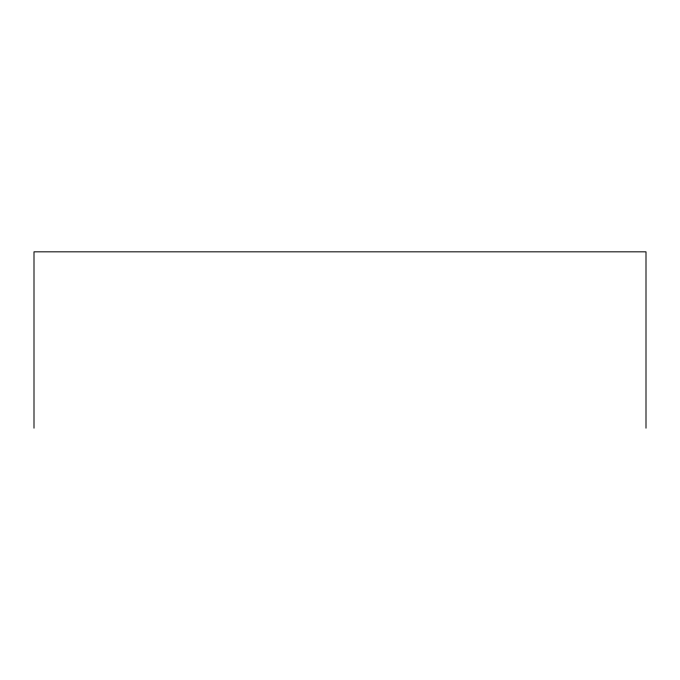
<?xml version="1.0" encoding="UTF-8"?>
<svg xmlns="http://www.w3.org/2000/svg" width="680" height="680" viewBox="0 0 680 680"><rect width="100%" height="100%" fill="white"/><g stroke="black" fill="none" stroke-linecap="round" stroke-linejoin="round"><path stroke-width="1.02" d="M646 428.171L646 251.829L34 251.829L34 428.171"/></g></svg>
